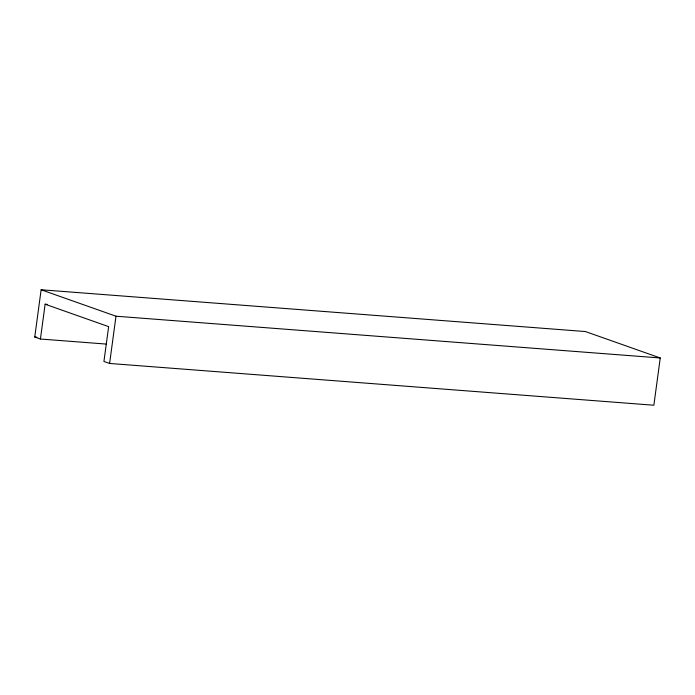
<?xml version="1.0" encoding="UTF-8"?>
<svg xmlns="http://www.w3.org/2000/svg" width="695" height="695" viewBox="0 0 695 695"><rect width="100%" height="100%" fill="white"/><g stroke="black" fill="none" stroke-linecap="round" stroke-linejoin="round"><path stroke-width="1.04" d="M40.423 339.021L34.75 337.023L41.135 289.763L585.399 331.541L660.25 357.977L653.865 405.237L109.602 363.459L103.929 361.461L108.637 326.641L45.132 304.202L40.423 339.021L106.387 344.086M109.602 363.459L115.987 316.208L41.135 289.763M45.132 304.202L47.295 304.375M115.987 316.208L660.25 357.977M34.75 337.023L36.913 337.188"/></g></svg>
